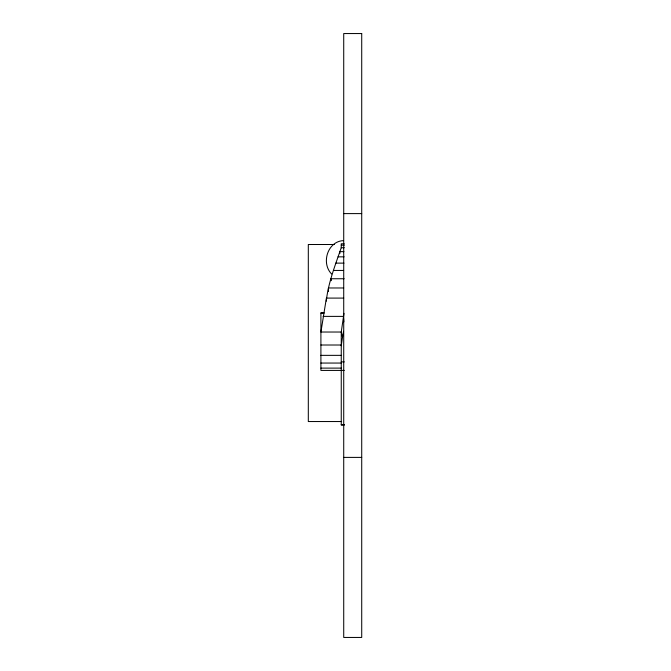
<?xml version="1.0" encoding="UTF-8"?>
<svg xmlns="http://www.w3.org/2000/svg" width="671" height="671" viewBox="0 0 671 671"><rect width="100%" height="100%" fill="white"/><g stroke="black" fill="none" stroke-linecap="round" stroke-linejoin="round"><path stroke-width="1.01" d="M326.274 301.178C328.236 282.701 335.265 265.196 341.254 247.708L344.298 247.708M343.703 298.092L326.408 298.092L320.906 332.028L341.254 332.028L342.52 337.161L341.254 345.733M343.98 313.34L341.254 332.028L341.254 425.095L344.298 425.095M342.52 337.161L343.552 331.289M343.544 240.621C327.633 241.216 320.847 263.149 331.608 273.986M343.72 213.604L361.719 213.604M344.298 243.833L341.254 243.766L341.254 247.876M334.343 244.504L308.308 244.504L308.308 421.539L341.631 421.539M341.254 245.175L344.298 245.175M343.904 251.642L339.836 251.642L339.836 253.579M338.008 256.842L344.114 256.842M335.844 263.124L343.98 263.124M333.445 270.447L343.619 270.447M330.929 280.671L330.929 278.742L344.156 278.742M343.669 287.976L328.413 287.976L328.413 291.508M323.959 312.887L320.906 312.887L320.906 370.417L344.298 370.417M320.906 313.072L323.959 313.072M323.078 316.385L343.418 316.385M320.906 345.011L341.254 345.011M320.906 355.353L341.254 355.353M341.254 361.887L344.298 361.887M320.906 363.053L341.254 363.053M320.906 368.111L341.254 368.111M341.254 424.693L344.298 424.693M343.72 457.396L361.719 457.396M343.485 317.299L343.829 321.879M330.929 278.742L331.004 280.629M361.719 33.55L343.72 33.55L343.72 637.45L361.719 637.45L361.719 33.55"/></g></svg>
